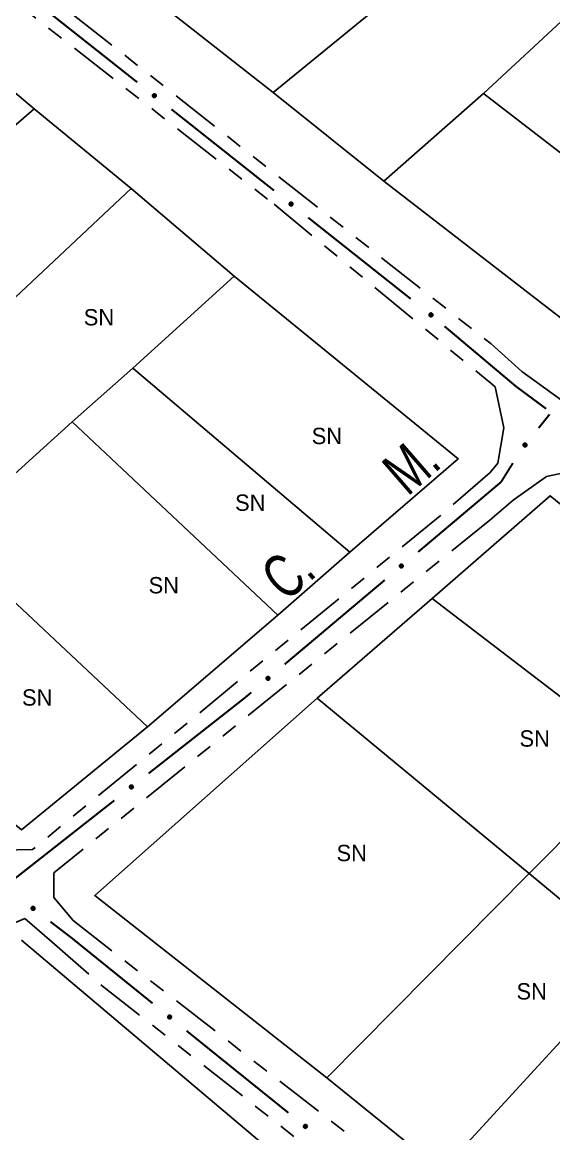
# Model space of a CAD drawing. Extents: x 207981 to 210201, y 4876477 to 4878908.
# Drawn here: x 208996.5 to 209045.2, y 4876898.7 to 4877000.6 of the extents above; entities that cross this region are included whole.
import ezdxf
from ezdxf.enums import TextEntityAlignment as Align

# ---------------------------------------------------------------- set-up
doc = ezdxf.new("R2010")
doc.units = 0
doc.header["$LTSCALE"] = 1.5
doc.header["$MEASUREMENT"] = 0
doc.linetypes.add('TRACO_25', pattern=[8, 3, -1, 1, -1, 1, -1])
for name, color, linetype in [('CD_MALHA_LOTES', 7, 'CONTINUOUS'), ('RU-QUADRA', 210, 'CONTINUOUS'), ('SV-EIXO-RUA-N-PAV', 6, 'CONTINUOUS'), ('SV-RUA-NAO-PAV', 7, 'CONTINUOUS'), ('SV-TXT-RUA-N-PAV', 7, 'CONTINUOUS'), ('Th_NmrPort', 1, 'CONTINUOUS')]:
    doc.layers.add(name, color=color, linetype=linetype)
doc.styles.add('ARIAL', font='ARIAL.SHX')

msp = doc.modelspace()

# ---------------------------------------------------------------- linework, layer by layer
at = {"layer": 'CD_MALHA_LOTES', "linetype": 'Continuous', "flags": 128}
for points in [[(209019.5, 4876994.19), (209040.95, 4877011.68)], [(209038.81, 4876994.08), (209051.01, 4877005.42)], [(209019.5, 4876994.19), (209011.04, 4877000.82)], [(208988.92, 4876999.96), (208997.59, 4876992.69)], [(209029.66, 4876986.05), (209019.5, 4876994.19)], [(209029.66, 4876986.05), (209038.81, 4876994.08)], [(209059.46, 4876978.14), (209038.81, 4876994.08)], [(208976.62, 4876974.45), (208997.59, 4876992.69)], [(208997.59, 4876992.69), (209006.47, 4876985.36)], [(209059.46, 4876978.14), (209050.26, 4876970.11), (209029.66, 4876986.05)], [(208985.71, 4876965.89), (209006.47, 4876985.36)], [(209006.47, 4876985.36), (209015.94, 4876977.33)], [(209006.63, 4876968.88), (209015.94, 4876977.33)], [(209015.94, 4876977.33), (209036.48, 4876960.59), (209026.53, 4876952.03)], [(209001.07, 4876963.96), (209006.63, 4876968.88)], [(209026.53, 4876952.03), (209006.63, 4876968.88)], [(208994.43, 4876957.97), (209001.07, 4876963.96)], [(209019.95, 4876946.25), (209001.07, 4876963.96)], [(209034.1, 4876947.78), (209044.91, 4876957.19)], [(209044.91, 4876957.19), (209062.84, 4876942.63)], [(209007.97, 4876935.98), (208989.46, 4876953.37)], [(209026.53, 4876952.03), (209019.95, 4876946.25)], [(209023.55, 4876938.63), (209034.1, 4876947.78)], [(209053.389525, 4876932.993299), (209034.1, 4876947.78)], [(209019.95, 4876946.25), (209007.97, 4876935.98)], [(209007.97, 4876935.98), (208996.41, 4876926.56), (208977.04, 4876942.51)], [(209003.14, 4876920.51), (209023.55, 4876938.63)], [(209043, 4876922.54), (209023.55, 4876938.63)], [(209043, 4876922.54), (209053.389525, 4876932.993299)], [(209024.44, 4876903.79), (209043, 4876922.54)], [(209052.67, 4876914.53), (209043, 4876922.54)], [(209024.44, 4876903.79), (209003.14, 4876920.51)], [(208996.42, 4876916.43), (209021.81, 4876895)], [(209034.99, 4876895.27), (209052.67, 4876914.53)], [(209034.99, 4876895.27), (209024.44, 4876903.79)]]:
    msp.add_lwpolyline(points, dxfattribs=at)
at = {"layer": 'RU-QUADRA', "linetype": 'Continuous', "flags": 128}
for points in [[(208987.82, 4877087.43), (208997.99, 4877079.57), (209013.02, 4877067.59), (209022.65, 4877059.99), (209032.28, 4877052.61), (209042.87, 4877044.42), (209052.72, 4877036.29), (209060.48, 4877030.19), (209073.32, 4877019.87), (209090.22, 4877006.17), (209080.22, 4876996.97), (209067.91, 4876985.73), (209059.46, 4876978.14), (209050.26, 4876970.11), (209029.66, 4876986.05), (209019.5, 4876994.19), (209011.04, 4877000.82), (209001.31, 4877008.36), (208991.84, 4877016.17)], [(208988.92, 4876999.96), (208997.59, 4876992.69), (209006.47, 4876985.36), (209015.94, 4876977.33), (209036.48, 4876960.59), (209026.53, 4876952.03), (209019.95, 4876946.25), (209007.97, 4876935.98), (208996.41, 4876926.56)], [(209034.99, 4876895.27), (209024.44, 4876903.79), (209003.14, 4876920.51), (209023.55, 4876938.63), (209034.1, 4876947.78), (209044.91, 4876957.19), (209062.84, 4876942.63), (209071.74, 4876935.26), (209081.65, 4876927.5), (209092.91, 4876918.16), (209105.81, 4876907.86), (209112.55, 4876902.52), (209120.18, 4876896.29)], [(208996.42, 4876916.43), (209021.81, 4876895)]]:
    msp.add_lwpolyline(points, dxfattribs=at)
at = {"layer": 'SV-EIXO-RUA-N-PAV', "const_width": 0.18}
for points in [[(208997.626635, 4877002.556128), (209007.040898, 4876995.114914)], [(209010.178985, 4876992.63451), (209010.963507, 4876992.014409)], [(209010.963507, 4876992.014409), (209011.682612, 4876991.446015)], [(209011.682612, 4876991.446015), (209019.586228, 4876985.184424)], [(209022.72153, 4876982.7005), (209032.127438, 4876975.248729)], [(209035.232534, 4876972.727808), (209041.354342, 4876967.577715)], [(209041.354342, 4876967.577715), (209041.77564, 4876967.22329)], [(209041.77564, 4876967.22329), (209044.546621, 4876965.168942)], [(209044.487384, 4876964.182633), (209044.865927, 4876964.655147)], [(209043.862152, 4876963.402193), (209044.487384, 4876964.182633)], [(209040.416202, 4876958.448731), (209041.499645, 4876960.18224)], [(209039.685499, 4876957.832649), (209040.416202, 4876958.448731)], [(209034.11335, 4876953.134562), (209039.685499, 4876957.832649)], [(209033.568942, 4876952.67632), (209034.11335, 4876953.134562)], [(209032.803888, 4876952.032353), (209033.568942, 4876952.67632)], [(209020.563026, 4876941.728893), (209029.743673, 4876949.456488)], [(209016.934988, 4876938.675078), (209017.50281, 4876939.153028)], [(209008.083605, 4876931.718706), (209016.732293, 4876938.515778)], [(209016.732293, 4876938.515778), (209016.934988, 4876938.675078)], [(208995.503695, 4876921.832056), (209004.938627, 4876929.247043)], [(208999.076328, 4876918.123389), (209000.663561, 4876916.906552)], [(209000.663561, 4876916.906552), (209001.037327, 4876916.620007)], [(209001.037327, 4876916.620007), (209008.450355, 4876910.632562)], [(209011.56212, 4876908.119214), (209013.895943, 4876906.234202)], [(209013.895943, 4876906.234202), (209014.584838, 4876905.677788)], [(209014.584838, 4876905.677788), (209020.907738, 4876900.591977)]]:
    msp.add_lwpolyline(points, dxfattribs=at)
at = {"layer": 'SV-EIXO-RUA-N-PAV'}
for points in [[(209008.565482, 4876994.050169), (209008.613973, 4876994.056543), (209008.656953, 4876994.052105), (209008.691734, 4876994.038086), (209008.71924, 4876994.017684), (209008.745028, 4876993.993642), (209008.76568, 4876993.963667), (209008.781232, 4876993.92532), (209008.787968, 4876993.876721), (209008.780528, 4876993.832992), (209008.768609, 4876993.798157), (209008.748986, 4876993.768251), (209008.72521, 4876993.74359), (209008.693364, 4876993.723168), (209008.654349, 4876993.707786), (209008.605318, 4876993.702196), (209008.563212, 4876993.706836), (209008.529926, 4876993.721279), (209008.499985, 4876993.741197), (209008.473951, 4876993.766057), (209008.453848, 4876993.795599), (209008.438433, 4876993.834909), (209008.433557, 4876993.883376), (209008.437705, 4876993.925424), (209008.451676, 4876993.958905), (209008.471949, 4876993.98794), (209008.495749, 4876994.014098), (209008.525017, 4876994.036113), (209008.565482, 4876994.050169)], [(209021.109616, 4876984.117969), (209021.158115, 4876984.124289), (209021.201089, 4876984.119803), (209021.235855, 4876984.105745), (209021.263337, 4876984.085312), (209021.289098, 4876984.061241), (209021.309717, 4876984.031242), (209021.325226, 4876983.992878), (209021.331907, 4876983.944272), (209021.324418, 4876983.900551), (209021.31246, 4876983.865729), (209021.292803, 4876983.835846), (209021.269, 4876983.811212), (209021.237131, 4876983.790825), (209021.198099, 4876983.775487), (209021.149061, 4876983.769952), (209021.106961, 4876983.774639), (209021.073691, 4876983.789119), (209021.043773, 4876983.809071), (209021.017767, 4876983.833961), (209020.997697, 4876983.863525), (209020.982325, 4876983.902852), (209020.977504, 4876983.951324), (209020.981699, 4876983.993368), (209020.995708, 4876984.026833), (209021.016014, 4876984.055845), (209021.039842, 4876984.081977), (209021.069135, 4876984.103959), (209021.109616, 4876984.117969)], [(209033.950682, 4876973.950045), (209033.999345, 4876973.954935), (209034.042169, 4876973.949188), (209034.076506, 4876973.934114), (209034.103376, 4876973.912881), (209034.128418, 4876973.888063), (209034.148146, 4876973.857471), (209034.16252, 4876973.818667), (209034.167769, 4876973.769886), (209034.158998, 4876973.726404), (209034.14602, 4876973.691949), (209034.125493, 4876973.662656), (209034.100976, 4876973.638733), (209034.068521, 4876973.619292), (209034.029055, 4876973.605109), (209033.979876, 4876973.601018), (209033.937931, 4876973.606941), (209033.905101, 4876973.622394), (209033.875783, 4876973.643216), (209033.85052, 4876973.66886), (209033.831329, 4876973.699001), (209033.81712, 4876973.738763), (209033.813726, 4876973.787357), (209033.819156, 4876973.829259), (209033.834143, 4876973.862297), (209033.855293, 4876973.8907), (209033.87988, 4876973.91612), (209033.909806, 4876973.937231), (209033.950682, 4876973.950045)], [(209042.435945, 4876961.798006), (209042.429889, 4876961.846538), (209042.434609, 4876961.889487), (209042.448855, 4876961.924176), (209042.469438, 4876961.951547), (209042.493648, 4876961.977177), (209042.523758, 4876961.997632), (209042.562206, 4876962.012933), (209042.610848, 4876962.019349), (209042.654528, 4876962.011623), (209042.689284, 4876961.999475), (209042.71906, 4876961.979657), (209042.743564, 4876961.95572), (209042.763778, 4876961.923741), (209042.778903, 4876961.884626), (209042.784171, 4876961.835559), (209042.779256, 4876961.793484), (209042.764595, 4876961.760293), (209042.744481, 4876961.730484), (209042.719451, 4876961.704614), (209042.689778, 4876961.684705), (209042.650368, 4876961.669548), (209042.60187, 4876961.664989), (209042.55985, 4876961.669413), (209042.526462, 4876961.683604), (209042.49756, 4876961.704067), (209042.471558, 4876961.728037), (209042.449736, 4876961.757449), (209042.435945, 4876961.798006)], [(209031.092969, 4876950.736113), (209031.096466, 4876950.784896), (209031.109447, 4876950.826108), (209031.130166, 4876950.857365), (209031.155678, 4876950.880211), (209031.18441, 4876950.900644), (209031.217923, 4876950.914854), (209031.258613, 4876950.922386), (209031.307574, 4876950.919222), (209031.348917, 4876950.90315), (209031.380647, 4876950.884475), (209031.406002, 4876950.859245), (209031.425384, 4876950.831001), (209031.438993, 4876950.795701), (209031.446224, 4876950.754392), (209031.441851, 4876950.705237), (209031.428847, 4876950.664921), (209031.408012, 4876950.635215), (209031.382486, 4876950.609886), (209031.352903, 4876950.589376), (209031.319925, 4876950.575617), (209031.27832, 4876950.568412), (209031.229861, 4876950.573372), (209031.189503, 4876950.585882), (209031.159512, 4876950.606294), (209031.135141, 4876950.631986), (209031.114296, 4876950.660555), (209031.09861, 4876950.693649), (209031.092969, 4876950.736113)], [(209018.852106, 4876940.432653), (209018.855603, 4876940.481436), (209018.868584, 4876940.522648), (209018.889304, 4876940.553905), (209018.914816, 4876940.576751), (209018.943548, 4876940.597184), (209018.977061, 4876940.611394), (209019.01775, 4876940.618926), (209019.066711, 4876940.615762), (209019.108055, 4876940.59969), (209019.139785, 4876940.581016), (209019.165139, 4876940.555785), (209019.184522, 4876940.527541), (209019.198131, 4876940.492241), (209019.205361, 4876940.450932), (209019.200988, 4876940.401777), (209019.187985, 4876940.361461), (209019.16715, 4876940.331755), (209019.141624, 4876940.306426), (209019.11204, 4876940.285917), (209019.079063, 4876940.272157), (209019.037458, 4876940.264952), (209018.988999, 4876940.269912), (209018.948641, 4876940.282422), (209018.91865, 4876940.302834), (209018.894279, 4876940.328526), (209018.873434, 4876940.357095), (209018.857747, 4876940.390189), (209018.852106, 4876940.432653)], [(209006.330128, 4876930.480642), (209006.33526, 4876930.529281), (209006.349618, 4876930.570033), (209006.371375, 4876930.600577), (209006.39764, 4876930.622553), (209006.427042, 4876930.642011), (209006.461013, 4876930.655087), (209006.501932, 4876930.661249), (209006.550759, 4876930.656442), (209006.59154, 4876930.638991), (209006.622625, 4876930.619262), (209006.647118, 4876930.593195), (209006.665541, 4876930.564315), (209006.677958, 4876930.528579), (209006.683797, 4876930.48705), (209006.677776, 4876930.43807), (209006.663426, 4876930.398213), (209006.641606, 4876930.369223), (209006.615243, 4876930.344765), (209006.584988, 4876930.325261), (209006.551567, 4876930.312617), (209006.509744, 4876930.306813), (209006.461479, 4876930.313396), (209006.421563, 4876930.327255), (209006.392274, 4876930.348662), (209006.36878, 4876930.375159), (209006.348906, 4876930.404411), (209006.33434, 4876930.438013), (209006.330128, 4876930.480642)], [(208997.442043, 4876919.515005), (208997.490434, 4876919.522096), (208997.533475, 4876919.518295), (208997.56846, 4876919.504793), (208997.596264, 4876919.4848), (208997.622406, 4876919.461143), (208997.643499, 4876919.431476), (208997.659618, 4876919.393364), (208997.667072, 4876919.34487), (208997.66028, 4876919.301036), (208997.648878, 4876919.266028), (208997.6297, 4876919.235835), (208997.606292, 4876919.210825), (208997.574752, 4876919.189933), (208997.535969, 4876919.173976), (208997.487026, 4876919.167661), (208997.444856, 4876919.171676), (208997.411359, 4876919.185625), (208997.381127, 4876919.205097), (208997.354728, 4876919.22957), (208997.33419, 4876919.25881), (208997.318194, 4876919.297888), (208997.312601, 4876919.346277), (208997.316126, 4876919.388382), (208997.329601, 4876919.422066), (208997.349442, 4876919.451398), (208997.372851, 4876919.477906), (208997.40179, 4876919.500352), (208997.442043, 4876919.515005)], [(209009.96363, 4876909.551804), (209010.012186, 4876909.557666), (209010.055116, 4876909.552776), (209010.089748, 4876909.538391), (209010.117036, 4876909.5177), (209010.14257, 4876909.493387), (209010.162905, 4876909.463196), (209010.178052, 4876909.424687), (209010.184275, 4876909.37602), (209010.176375, 4876909.332372), (209010.164088, 4876909.297664), (209010.144151, 4876909.267967), (209010.120117, 4876909.243558), (209010.088058, 4876909.223473), (209010.048883, 4876909.208503), (209009.999795, 4876909.203431), (209009.95774, 4876909.208514), (209009.924608, 4876909.223307), (209009.894879, 4876909.24354), (209009.869109, 4876909.268673), (209009.849319, 4876909.298425), (209009.834318, 4876909.337895), (209009.829953, 4876909.386411), (209009.834544, 4876909.428413), (209009.848868, 4876909.461744), (209009.869447, 4876909.490564), (209009.89352, 4876909.51647), (209009.923019, 4876909.538175), (209009.96363, 4876909.551804)], [(209022.423201, 4876899.514289), (209022.471745, 4876899.520249), (209022.514684, 4876899.515446), (209022.549345, 4876899.501131), (209022.576676, 4876899.480496), (209022.602259, 4876899.456235), (209022.622655, 4876899.426085), (209022.63788, 4876899.387607), (209022.644201, 4876899.338953), (209022.63639, 4876899.295288), (209022.624174, 4876899.260556), (209022.604297, 4876899.230819), (209022.580313, 4876899.206361), (209022.548294, 4876899.18621), (209022.509149, 4876899.171162), (209022.460072, 4876899.16599), (209022.418007, 4876899.170988), (209022.384845, 4876899.185713), (209022.355075, 4876899.205886), (209022.329254, 4876899.230967), (209022.309403, 4876899.260678), (209022.294323, 4876899.300118), (209022.28986, 4876899.348625), (209022.294366, 4876899.390636), (209022.308622, 4876899.423997), (209022.329141, 4876899.452858), (209022.353163, 4876899.478813), (209022.382617, 4876899.500578), (209022.423201, 4876899.514289)]]:
    msp.add_lwpolyline(points, close=True, dxfattribs=at)
for points in [[(209008.437705, 4876993.925424), (209008.72521, 4876993.74359)], [(209008.446936, 4876993.939409), (209008.734419, 4876993.757399)], [(209008.451676, 4876993.958905), (209008.748986, 4876993.768251)], [(209008.463583, 4876993.971473), (209008.755797, 4876993.782245)], [(209008.471949, 4876993.98794), (209008.768609, 4876993.798157)], [(209008.4875, 4876993.99953), (209008.771771, 4876993.820058)], [(209008.495749, 4876994.014098), (209008.780528, 4876993.832992)], [(209008.514006, 4876994.022062), (209008.780925, 4876993.858045)], [(209008.525017, 4876994.036113), (209008.787968, 4876993.876721)], [(209008.544794, 4876994.041209), (209008.780669, 4876993.90173)], [(209008.565482, 4876994.050169), (209008.781232, 4876993.92532)], [(209008.592037, 4876994.052568), (209008.767393, 4876993.948749)], [(209008.613973, 4876994.056543), (209008.76568, 4876993.963667)], [(209008.638485, 4876994.054119), (209008.747797, 4876993.98337)], [(209008.656953, 4876994.052105), (209008.745028, 4876993.993642)], [(209008.433557, 4876993.883376), (209008.693364, 4876993.723168)], [(209008.436712, 4876993.902268), (209008.704926, 4876993.735489)], [(209008.438433, 4876993.834909), (209008.654349, 4876993.707786)], [(209008.439956, 4876993.857961), (209008.671151, 4876993.716963)], [(209008.451936, 4876993.813706), (209008.623459, 4876993.709438)], [(209008.453848, 4876993.795599), (209008.605318, 4876993.702196)], [(209008.467699, 4876993.778636), (209008.578928, 4876993.708111)], [(209008.473951, 4876993.766057), (209008.563212, 4876993.706836)], [(209020.977504, 4876983.951324), (209021.237131, 4876983.790825)], [(209020.98068, 4876983.970213), (209021.248707, 4876983.803133)], [(209020.981699, 4876983.993368), (209021.269, 4876983.811212)], [(209020.982325, 4876983.902852), (209021.198099, 4876983.775487)], [(209020.983874, 4876983.925903), (209021.214911, 4876983.784645)], [(209020.990946, 4876984.007342), (209021.278225, 4876983.82501)], [(209020.995708, 4876984.026833), (209021.292803, 4876983.835846)], [(209020.995805, 4876983.881633), (209021.167211, 4876983.777173)], [(209020.997697, 4876983.863525), (209021.149061, 4876983.769952)], [(209021.007629, 4876984.039387), (209021.299631, 4876983.849831)], [(209021.011528, 4876983.846546), (209021.122678, 4876983.775896)], [(209021.016014, 4876984.055845), (209021.31246, 4876983.865729)], [(209021.017767, 4876983.833961), (209021.106961, 4876983.774639)], [(209021.031577, 4876984.067418), (209021.315647, 4876983.887627)], [(209021.039842, 4876984.081977), (209021.324418, 4876983.900551)], [(209021.058108, 4876984.08992), (209021.324843, 4876983.925603)], [(209021.069135, 4876984.103959), (209021.331907, 4876983.944272)], [(209021.088918, 4876984.109032), (209021.324636, 4876983.969289)], [(209021.109616, 4876984.117969), (209021.325226, 4876983.992878)], [(209021.136173, 4876984.120338), (209021.311413, 4876984.016322)], [(209021.158115, 4876984.124289), (209021.309717, 4876984.031242)], [(209021.182623, 4876984.121837), (209021.291856, 4876984.050966)], [(209021.201089, 4876984.119803), (209021.289098, 4876984.061241)], [(209033.813726, 4876973.787357), (209034.068521, 4876973.619292)], [(209033.81712, 4876973.738763), (209034.029055, 4876973.605109)], [(209033.817457, 4876973.806144), (209034.080454, 4876973.631254)], [(209033.819156, 4876973.829259), (209034.100976, 4876973.638733)], [(209033.819346, 4876973.761759), (209034.046129, 4876973.613769)], [(209033.82881, 4876973.842955), (209034.110603, 4876973.652254)], [(209033.82997, 4876973.717158), (209033.99823, 4876973.607703)], [(209033.831329, 4876973.699001), (209033.979876, 4876973.601018)], [(209033.834143, 4876973.862297), (209034.125493, 4876973.662656)], [(209033.844655, 4876973.681623), (209033.953679, 4876973.607736)], [(209033.846428, 4876973.874496), (209034.132729, 4876973.676435)], [(209033.85052, 4876973.66886), (209033.937931, 4876973.606941)], [(209033.855293, 4876973.8907), (209034.14602, 4876973.691949)], [(209033.87119, 4876973.90181), (209034.14985, 4876973.713744)], [(209033.87988, 4876973.91612), (209034.158998, 4876973.726404)], [(209033.898371, 4876973.923522), (209034.160159, 4876973.751433)], [(209033.909806, 4876973.937231), (209034.167769, 4876973.769886)], [(209033.92973, 4876973.94172), (209034.161237, 4876973.795106)], [(209033.950682, 4876973.950045), (209034.16252, 4876973.818667)], [(209033.977297, 4876973.951632), (209034.149403, 4876973.842508)], [(209033.999345, 4876973.954935), (209034.148146, 4876973.857471)], [(209034.023771, 4876973.951764), (209034.130873, 4876973.877711)], [(209034.042169, 4876973.949188), (209034.128418, 4876973.888063)], [(209042.429889, 4876961.846538), (209042.523758, 4876961.997632)], [(209042.432474, 4876961.871033), (209042.503938, 4876961.979879)], [(209042.433721, 4876961.824575), (209042.538687, 4876961.999247)], [(209042.434609, 4876961.889487), (209042.493648, 4876961.977177)], [(209042.435945, 4876961.798006), (209042.562206, 4876962.012933)], [(209042.44477, 4876961.777259), (209042.585792, 4876962.012214)], [(209042.449736, 4876961.757449), (209042.610848, 4876962.019349)], [(209042.463715, 4876961.746346), (209042.629478, 4876962.012184)], [(209042.471558, 4876961.728037), (209042.654528, 4876962.011623)], [(209042.486072, 4876961.719693), (209042.667404, 4876962.002782)], [(209042.49756, 4876961.704067), (209042.689284, 4876961.999475)], [(209042.513972, 4876961.695593), (209042.705112, 4876961.98656)], [(209042.526462, 4876961.683604), (209042.71906, 4876961.979657)], [(209042.545926, 4876961.678736), (209042.729817, 4876961.96502)], [(209042.55985, 4876961.669413), (209042.743564, 4876961.95572)], [(209042.582998, 4876961.668269), (209042.751533, 4876961.935384)], [(209042.60187, 4876961.664989), (209042.763778, 4876961.923741)], [(209042.627326, 4876961.671222), (209042.769836, 4876961.901488)], [(209042.650368, 4876961.669548), (209042.778903, 4876961.884626)], [(209042.671659, 4876961.682912), (209042.777049, 4876961.853748)], [(209042.689778, 4876961.684705), (209042.784171, 4876961.835559)], [(209042.706832, 4876961.698444), (209042.778084, 4876961.809209)], [(209042.719451, 4876961.704614), (209042.779256, 4876961.793484)], [(209031.092969, 4876950.736113), (209031.258613, 4876950.922386)], [(209031.095953, 4876950.762608), (209031.232881, 4876950.913535)], [(209031.096466, 4876950.784896), (209031.217923, 4876950.914854)], [(209031.097591, 4876950.714046), (209031.281608, 4876950.917095)], [(209031.09861, 4876950.693649), (209031.307574, 4876950.919222)], [(209031.103764, 4876950.808421), (209031.195029, 4876950.901294)], [(209031.109447, 4876950.826108), (209031.18441, 4876950.900644)], [(209031.110163, 4876950.68004), (209031.324455, 4876950.908571)], [(209031.114296, 4876950.660555), (209031.348917, 4876950.90315)], [(209031.126911, 4876950.649548), (209031.359828, 4876950.891973)], [(209031.135141, 4876950.631986), (209031.380647, 4876950.884475)], [(209031.149592, 4876950.620483), (209031.393662, 4876950.868729)], [(209031.159512, 4876950.606294), (209031.406002, 4876950.859245)], [(209031.177658, 4876950.597734), (209031.413707, 4876950.842796)], [(209031.189503, 4876950.585882), (209031.425384, 4876950.831001)], [(209031.211988, 4876950.580258), (209031.429246, 4876950.809503)], [(209031.229861, 4876950.573372), (209031.438993, 4876950.795701)], [(209031.256043, 4876950.574535), (209031.440609, 4876950.772694)], [(209031.27832, 4876950.568412), (209031.446224, 4876950.754392)], [(209031.301803, 4876950.577381), (209031.438401, 4876950.724463)], [(209031.319925, 4876950.575617), (209031.441851, 4876950.705237)], [(209031.339325, 4876950.585778), (209031.430756, 4876950.680573)], [(209031.352903, 4876950.589376), (209031.428847, 4876950.664921)], [(209018.852106, 4876940.432653), (209019.01775, 4876940.618926)], [(209018.855091, 4876940.459148), (209018.992019, 4876940.610075)], [(209018.855603, 4876940.481436), (209018.977061, 4876940.611394)], [(209018.856728, 4876940.410587), (209019.040746, 4876940.613635)], [(209018.857747, 4876940.390189), (209019.066711, 4876940.615762)], [(209018.862902, 4876940.504961), (209018.954167, 4876940.597834)], [(209018.868584, 4876940.522648), (209018.943548, 4876940.597184)], [(209018.8693, 4876940.37658), (209019.083592, 4876940.605111)], [(209018.873434, 4876940.357095), (209019.108055, 4876940.59969)], [(209018.886048, 4876940.346088), (209019.118966, 4876940.588513)], [(209018.894279, 4876940.328526), (209019.139785, 4876940.581016)], [(209018.90873, 4876940.317023), (209019.1528, 4876940.565269)], [(209018.91865, 4876940.302834), (209019.165139, 4876940.555785)], [(209018.936796, 4876940.294274), (209019.172845, 4876940.539336)], [(209018.948641, 4876940.282422), (209019.184522, 4876940.527541)], [(209018.971125, 4876940.276798), (209019.188383, 4876940.506043)], [(209018.988999, 4876940.269912), (209019.198131, 4876940.492241)], [(209019.015181, 4876940.271075), (209019.199747, 4876940.469235)], [(209019.037458, 4876940.264952), (209019.205361, 4876940.450932)], [(209019.060941, 4876940.273921), (209019.197539, 4876940.421003)], [(209019.079063, 4876940.272157), (209019.200988, 4876940.401777)], [(209019.098463, 4876940.282318), (209019.189893, 4876940.377113)], [(209019.11204, 4876940.285917), (209019.187985, 4876940.361461)], [(209006.330128, 4876930.480642), (209006.501932, 4876930.661249)], [(209006.334, 4876930.507022), (209006.475918, 4876930.653267)], [(209006.334006, 4876930.458433), (209006.524737, 4876930.655189)], [(209006.33434, 4876930.438013), (209006.550759, 4876930.656442)], [(209006.33526, 4876930.529281), (209006.461013, 4876930.655087)], [(209006.343345, 4876930.552547), (209006.437677, 4876930.642303)], [(209006.345429, 4876930.424024), (209006.567273, 4876930.645231)], [(209006.348906, 4876930.404411), (209006.59154, 4876930.638991)], [(209006.349618, 4876930.570033), (209006.427042, 4876930.642011)], [(209006.361144, 4876930.392987), (209006.60207, 4876930.627455)], [(209006.36878, 4876930.375159), (209006.622625, 4876930.619262)], [(209006.382836, 4876930.363177), (209006.635104, 4876930.603087)], [(209006.392274, 4876930.348662), (209006.647118, 4876930.593195)], [(209006.410123, 4876930.339498), (209006.654267, 4876930.576496)], [(209006.421563, 4876930.327255), (209006.665541, 4876930.564315)], [(209006.443846, 4876930.320879), (209006.668679, 4876930.5427)], [(209006.461479, 4876930.313396), (209006.677958, 4876930.528579)], [(209006.487685, 4876930.31368), (209006.6788, 4876930.505531)], [(209006.509744, 4876930.306813), (209006.683797, 4876930.48705)], [(209006.533515, 4876930.314988), (209006.674974, 4876930.457401)], [(209006.551567, 4876930.312617), (209006.677776, 4876930.43807)], [(209006.571297, 4876930.32212), (209006.665859, 4876930.413792)], [(209006.584988, 4876930.325261), (209006.663426, 4876930.398213)], [(208997.40179, 4876919.500352), (208997.667072, 4876919.34487)], [(208997.421489, 4876919.50574), (208997.659403, 4876919.369768)], [(208997.442043, 4876919.515005), (208997.659618, 4876919.393364)], [(208997.468559, 4876919.517797), (208997.645433, 4876919.416585)], [(208997.490434, 4876919.522096), (208997.643499, 4876919.431476)], [(208997.514979, 4876919.520035), (208997.625327, 4876919.450913)], [(208997.533475, 4876919.518295), (208997.622406, 4876919.461143)], [(208997.312601, 4876919.346277), (208997.574752, 4876919.189933)], [(208997.315476, 4876919.365214), (208997.58613, 4876919.202424)], [(208997.316126, 4876919.388382), (208997.606292, 4876919.210825)], [(208997.318194, 4876919.297888), (208997.535969, 4876919.173976)], [(208997.319375, 4876919.32096), (208997.552633, 4876919.183401)], [(208997.32515, 4876919.402502), (208997.615296, 4876919.224768)], [(208997.329601, 4876919.422066), (208997.6297, 4876919.235835)], [(208997.33201, 4876919.276887), (208997.505058, 4876919.17517)], [(208997.33419, 4876919.25881), (208997.487026, 4876919.167661)], [(208997.34132, 4876919.434809), (208997.636304, 4876919.249928)], [(208997.34829, 4876919.242054), (208997.460551, 4876919.173184)], [(208997.349442, 4876919.451398), (208997.648878, 4876919.266028)], [(208997.354728, 4876919.22957), (208997.444856, 4876919.171676)], [(208997.364819, 4876919.463217), (208997.651716, 4876919.287974)], [(208997.372851, 4876919.477906), (208997.66028, 4876919.301036)], [(208997.390988, 4876919.486139), (208997.660306, 4876919.326092)], [(209009.829953, 4876909.386411), (209010.088058, 4876909.223473)], [(209009.833308, 4876909.405269), (209010.099749, 4876909.235671)], [(209009.834318, 4876909.337895), (209010.048883, 4876909.208503)], [(209009.834544, 4876909.428413), (209010.120117, 4876909.243558)], [(209009.836084, 4876909.36093), (209010.06578, 4876909.217503)], [(209009.843923, 4876909.4423), (209010.129471, 4876909.257269)], [(209009.847598, 4876909.316551), (209010.018012, 4876909.21048)], [(209009.848868, 4876909.461744), (209010.144151, 4876909.267967)], [(209009.860907, 4876909.474186), (209010.15111, 4876909.281888)], [(209009.869447, 4876909.490564), (209010.164088, 4876909.297664)], [(209009.885118, 4876909.50199), (209010.167482, 4876909.319531)], [(209009.89352, 4876909.51647), (209010.176375, 4876909.332372)], [(209009.91186, 4876909.524241), (209010.177036, 4876909.357419)], [(209009.923019, 4876909.538175), (209010.184275, 4876909.37602)], [(209009.942848, 4876909.543062), (209010.17724, 4876909.401105)], [(209009.96363, 4876909.551804), (209010.178052, 4876909.424687)], [(209009.990208, 4876909.553922), (209010.164461, 4876909.44826)], [(209010.012186, 4876909.557666), (209010.162905, 4876909.463196)], [(209010.03667, 4876909.554984), (209010.145231, 4876909.483086)], [(209010.055116, 4876909.552776), (209010.14257, 4876909.493387)], [(209009.849319, 4876909.298425), (209009.999795, 4876909.203431)], [(209009.86299, 4876909.281316), (209009.973469, 4876909.209623)], [(209009.869109, 4876909.268673), (209009.95774, 4876909.208514)], [(209022.28986, 4876899.348625), (209022.548294, 4876899.18621)], [(209022.293176, 4876899.36749), (209022.55996, 4876899.198433)], [(209022.294323, 4876899.300118), (209022.509149, 4876899.171162)], [(209022.294366, 4876899.390636), (209022.580313, 4876899.206361)], [(209022.296042, 4876899.323157), (209022.526029, 4876899.180195)], [(209022.303716, 4876899.404542), (209022.589639, 4876899.220091)], [(209022.307645, 4876899.278801), (209022.478275, 4876899.173076)], [(209022.308622, 4876899.423997), (209022.604297, 4876899.230819)], [(209022.309403, 4876899.260678), (209022.460072, 4876899.16599)], [(209022.320636, 4876899.436463), (209022.611228, 4876899.244753)], [(209022.323109, 4876899.243598), (209022.433733, 4876899.172129)], [(209022.329141, 4876899.452858), (209022.624174, 4876899.260556)], [(209022.329254, 4876899.230967), (209022.418007, 4876899.170988)], [(209022.34479, 4876899.464315), (209022.627523, 4876899.28243)], [(209022.353163, 4876899.478813), (209022.63639, 4876899.295288)], [(209022.371487, 4876899.486621), (209022.637, 4876899.320337)], [(209022.382617, 4876899.500578), (209022.644201, 4876899.338953)], [(209022.402437, 4876899.505505), (209022.637116, 4876899.364023)], [(209022.423201, 4876899.514289), (209022.63788, 4876899.387607)], [(209022.449775, 4876899.516461), (209022.624241, 4876899.411153)], [(209022.471745, 4876899.520249), (209022.622655, 4876899.426085)], [(209022.496234, 4876899.517617), (209022.604941, 4876899.44594)], [(209022.514684, 4876899.515446), (209022.602259, 4876899.456235)]]:
    msp.add_lwpolyline(points, dxfattribs=at)
at = {"layer": 'SV-RUA-NAO-PAV', "linetype": 'TRACO_25'}
for points in [[(208920.396965, 4877145.971159, 11.273433), (208898.448031, 4877124.122317, 10.924893), (208879.495717, 4877105.926262, 10.750624), (208877.820034, 4877103.793574, 10.750624), (208877.667699, 4877101.203882, 10.750624), (208879.343382, 4877098.61419, 10.750624), (208911.058907, 4877071.986117, 10.651041), (208958.666915, 4877035.440488, 10.60125), (209001.177263, 4877001.304646, 10.700832), (209039.494301, 4876971.113353, 10.402083), (209042.31953, 4876968.597382, 10.394065), (209046.460619, 4876965.586437, 10.394065), (209050.975123, 4876965.586437, 10.716267), (209092.990955, 4877000.185102, 11.236748), (209095.475228, 4877002.992322, 11.236748), (209094.830299, 4877004.765877, 11.236748), (209091.686098, 4877007.562742, 11.236748), (209090.712187, 4877008.364787, 11.013684), (209089.108097, 4877009.625143, 11.013684), (209068.072858, 4877026.537381, 11.013684), (209039.997779, 4877049.016643, 11.273433), (209007.446889, 4877075.973817, 11.373015), (208960.99249, 4877112.510336, 11.497494), (208930.729367, 4877136.543741, 11.472598)], [(208972.911194, 4877020.405173, 10.576354), (209019.59056, 4876983.921869, 10.426979), (209039.471067, 4876967.518372, 10.426979), (209039.866384, 4876967.167667, 10.468419), (209040.664813, 4876963.429487, 10.418849), (209040.108497, 4876960.174247, 10.418849), (209039.418049, 4876959.314957, 10.178022), (209034.819025, 4876955.34653, 10.178022), (208997.440642, 4876924.741408, 9.505839), (208994.63301, 4876924.677553, 9.505839)], [(209213.054078, 4876827.36664, 9.947938), (209170.42098, 4876861.760826, 9.947938), (209123.510564, 4876900.100441, 9.947938), (209093.644787, 4876924.542018, 9.947938), (209061.827842, 4876949.419465, 10.394065), (209051.177217, 4876958.492219, 10.36928), (209047.730525, 4876959.610905, 10.36928), (209044.590689, 4876958.956773, 10.36928), (209041.526453, 4876956.793573, 10.36928), (209039.389863, 4876954.953674, 10.36928), (208999.395244, 4876922.610095, 9.281777), (208999.395244, 4876920.328301, 9.555631), (209001.15047, 4876918.22203, 9.132403), (209045.414613, 4876883.846117, 9.132403), (209087.951412, 4876849.687778, 9.132403), (209134.032945, 4876813.166283, 7.766876), (209178.073571, 4876778.148615, 7.444674), (209190.587214, 4876766.390848, 7.444674), (209196.176759, 4876762.887009, 7.444674)], [(208994.658935, 4876917.514338, 9.281777), (208996.731596, 4876918.412491, 9.281777), (208999.218788, 4876916.270742, 9.281777), (209003.709552, 4876912.332688, 9.132403), (209043.360668, 4876881.186229, 9.132403)]]:
    msp.add_polyline3d(points, dxfattribs=at)

# ---------------------------------------------------------------- texts
at = {"layer": 'SV-TXT-RUA-N-PAV', "style": 'ARIAL', "width": 0.7}
msp.add_text('C.          M.', height=4, rotation=41, dxfattribs=at).set_placement((209020.686548, 4876947.383455))
at = {"layer": 'Th_NmrPort', "color": 1}
for p in [(209002.134041, 4876973.560886), (209023.044327, 4876962.673903), (209016.014327, 4876956.553903), (209008.084327, 4876948.983903), (208996.469139, 4876938.688096), (209042.10473, 4876934.92551), (209025.325165, 4876924.421788), (209041.832418, 4876911.733777)]:
    msp.add_text('SN', height=1.5, dxfattribs=at).set_placement(p, align=Align.MIDDLE_LEFT)

doc.saveas('drawing.dxf')
